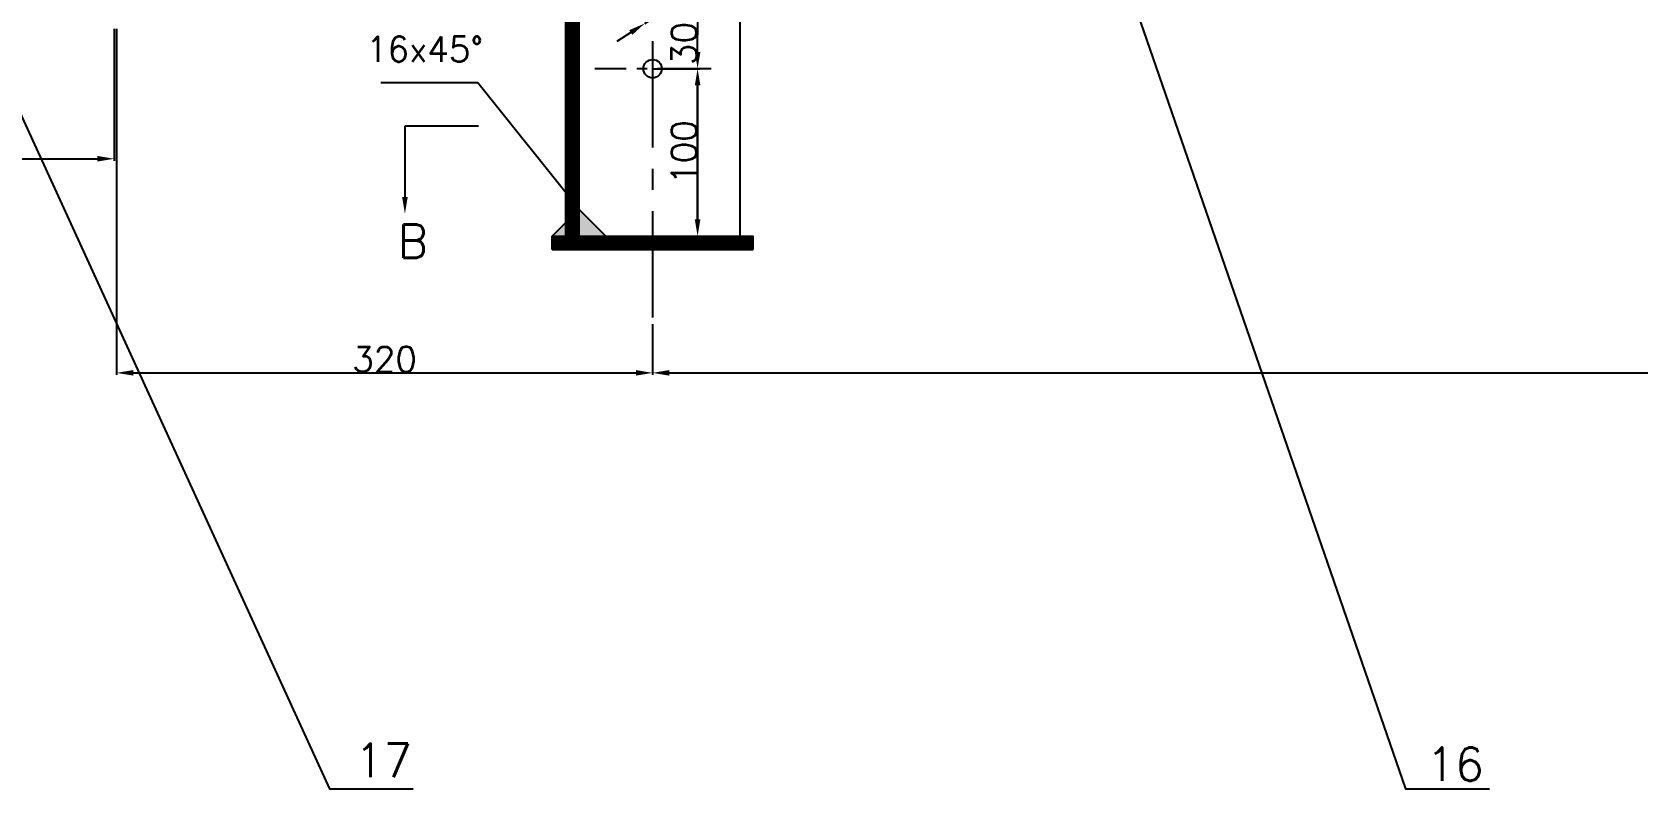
# Model space of a CAD drawing. Header units: millimetres. Extents: x 0 to 4205, y 0 to 2970.
# Drawn here: x 697 to 1656, y 1436 to 1888 of the extents above; entities that cross this region are included whole.
import ezdxf

# ---------------------------------------------------------------- set-up
doc = ezdxf.new("R2010")
doc.units = ezdxf.units.MM
doc.linetypes.add('CENTER', pattern=[50.8, 31.75, -6.35, 6.35, -6.35])
doc.linetypes.add('CENTERX2', pattern=[101.6, 63.5, -12.7, 12.7, -12.7])
for name, color, linetype in [('文字', 130, 'Continuous'), ('点划线', 51, 'Continuous'), ('粗线', 160, 'Continuous'), ('细线', 7, 'Continuous')]:
    doc.layers.add(name, color=color, linetype=linetype)
doc.styles.get("Standard").update_dxf_attribs({"font": 'txt.shx'})
doc.dimstyles.new('ISO-25', dxfattribs={"dimtxt": 15, "dimasz": 10, "dimexe": 1.25, "dimexo": 0.625, "dimtad": 1, "dimdsep": 46, "dimtxsty": 'Standard', "dimcen": 10, "dimadec": 0, "dimazin": 0, "dimtfac": 1, "dimtmove": 0, "dimatfit": 3, "dimldrblk": 'NONE', "dimfxl": 0, "dimarcsym": 0})

# ---------------------------------------------------------------- blocks, each defined once
blk = doc.blocks.new('*D8')
at = {"layer": 'Defpoints', "color": 0}
for p in [(746.23, 1890.74), (584.23, 1858.24), (746.23, 1812.5)]:
    blk.add_point(p, dxfattribs=at)
at = {"layer": '细线', "color": 0, "lineweight": -2}
for p, q in [((746.23, 1890.11), (746.23, 1811.25)), ((584.23, 1857.61), (584.23, 1811.25)), ((594.23, 1812.5), (736.23, 1812.5))]:
    blk.add_line(p, q, dxfattribs=at)
at = {"layer": '细线', "color": 0}
for points in [[(594.23, 1814.17), (594.23, 1810.84), (584.23, 1812.5)], [(736.23, 1814.17), (736.23, 1810.84), (746.23, 1812.5)]]:
    blk.add_solid(points, dxfattribs=at)
at = {"layer": '细线', "color": 0, "insert": (665.23, 1820.63), "char_height": 15, "attachment_point": 5}
blk.add_mtext('162', dxfattribs=at)
blk = doc.blocks.new('_None')
blk = doc.blocks.new('*D45')
at = {"layer": 'Defpoints', "color": 0}
for p in [(747.73, 1890.74), (1067.73, 1714.44), (1067.73, 1684.71)]:
    blk.add_point(p, dxfattribs=at)
at = {"layer": '细线', "color": 0, "lineweight": -2}
for p, q in [((747.73, 1890.11), (747.73, 1683.46)), ((1067.73, 1713.81), (1067.73, 1683.46)), ((757.73, 1684.71), (1057.73, 1684.71))]:
    blk.add_line(p, q, dxfattribs=at)
at = {"layer": '细线', "color": 0}
for points in [[(757.73, 1686.38), (757.73, 1683.05), (747.73, 1684.71)], [(1057.73, 1686.38), (1057.73, 1683.05), (1067.73, 1684.71)]]:
    blk.add_solid(points, dxfattribs=at)
at = {"layer": '细线', "color": 0, "insert": (907.73, 1692.84), "char_height": 15, "attachment_point": 5}
blk.add_mtext('320', dxfattribs=at)
blk = doc.blocks.new('*D50')
at = {"layer": 'Defpoints', "color": 0}
for p in [(1072.35, 1899.22), (1063.1, 1893.26)]:
    blk.add_point(p, dxfattribs=at)
at = {"layer": '细线', "color": 0, "lineweight": -2}
for p, q in [((1140.65, 1943.23), (1080.76, 1904.63)), ((1063.1, 1893.26), (1072.35, 1899.22)), ((1054.7, 1887.84), (1046.29, 1882.43))]:
    blk.add_line(p, q, dxfattribs=at)
at = {"layer": '细线', "color": 0}
for points in [[(1079.85, 1906.04), (1081.66, 1903.23), (1072.35, 1899.22)], [(1053.79, 1889.24), (1055.6, 1886.44), (1063.1, 1893.26)]]:
    blk.add_solid(points, dxfattribs=at)
at = {"layer": '细线', "color": 0, "insert": (1110.5, 1933.47), "char_height": 15, "attachment_point": 5, "rotation": 32.79782}
blk.add_mtext('2-%%c11', dxfattribs=at)
blk = doc.blocks.new('*D51')
at = {"layer": 'Defpoints', "color": 0}
for p in [(1067.73, 1866.24), (1067.73, 1766.24), (1094.59, 1766.24)]:
    blk.add_point(p, dxfattribs=at)
at = {"layer": '细线', "color": 0, "lineweight": -2}
for p, q in [((1068.35, 1866.24), (1095.84, 1866.24)), ((1094.59, 1856.24), (1094.59, 1776.24)), ((1068.35, 1766.24), (1095.84, 1766.24))]:
    blk.add_line(p, q, dxfattribs=at)
at = {"layer": '细线', "color": 0}
for points in [[(1092.93, 1856.24), (1096.26, 1856.24), (1094.59, 1866.24)], [(1092.93, 1776.24), (1096.26, 1776.24), (1094.59, 1766.24)]]:
    blk.add_solid(points, dxfattribs=at)
at = {"layer": '细线', "color": 0, "insert": (1086.47, 1816.24), "char_height": 15, "attachment_point": 5, "rotation": 90}
blk.add_mtext('100', dxfattribs=at)
blk = doc.blocks.new('*D52')
at = {"layer": 'Defpoints', "color": 0}
for p in [(1067.73, 1866.24), (1094.59, 1866.24), (1067.73, 1766.24)]:
    blk.add_point(p, dxfattribs=at)
at = {"layer": '细线', "color": 0, "lineweight": -2}
for p, q in [((1068.35, 1866.24), (1095.84, 1866.24)), ((1094.59, 1776.24), (1094.59, 1856.24)), ((1068.35, 1766.24), (1095.84, 1766.24))]:
    blk.add_line(p, q, dxfattribs=at)
at = {"layer": '细线', "color": 0}
for points in [[(1092.93, 1856.24), (1096.26, 1856.24), (1094.59, 1866.24)], [(1092.93, 1776.24), (1096.26, 1776.24), (1094.59, 1766.24)]]:
    blk.add_solid(points, dxfattribs=at)
at = {"layer": '细线', "color": 0, "insert": (1086.47, 1816.24), "char_height": 15, "attachment_point": 5, "rotation": 90}
blk.add_mtext('100', dxfattribs=at)
blk = doc.blocks.new('*D53')
at = {"layer": 'Defpoints', "color": 0}
for p in [(1067.73, 1896.24), (1094.59, 1896.24), (1067.73, 1866.24)]:
    blk.add_point(p, dxfattribs=at)
at = {"layer": '细线', "color": 0, "lineweight": -2}
for p, q in [((1094.59, 1906.24), (1094.59, 1916.24)), ((1068.35, 1896.24), (1095.84, 1896.24)), ((1094.59, 1896.24), (1094.59, 1886.24)), ((1094.59, 1876.24), (1094.59, 1886.24)), ((1068.35, 1866.24), (1095.84, 1866.24))]:
    blk.add_line(p, q, dxfattribs=at)
at = {"layer": '细线', "color": 0}
for points in [[(1092.93, 1906.24), (1096.26, 1906.24), (1094.59, 1896.24)], [(1092.93, 1876.24), (1096.26, 1876.24), (1094.59, 1866.24)]]:
    blk.add_solid(points, dxfattribs=at)
at = {"layer": '细线', "color": 0, "insert": (1086.47, 1881.24), "char_height": 15, "attachment_point": 5, "rotation": 90}
blk.add_mtext('30', dxfattribs=at)
blk = doc.blocks.new('*D54')
at = {"layer": 'Defpoints', "color": 0}
for p in [(1067.73, 1714.44), (2332.73, 1714.44), (2332.73, 1684.71)]:
    blk.add_point(p, dxfattribs=at)
at = {"layer": '细线', "color": 0, "lineweight": -2}
for p, q in [((1067.73, 1713.81), (1067.73, 1683.46)), ((2332.73, 1713.81), (2332.73, 1683.46)), ((1077.73, 1684.71), (2322.73, 1684.71))]:
    blk.add_line(p, q, dxfattribs=at)
at = {"layer": '细线', "color": 0}
for points in [[(1077.73, 1686.38), (1077.73, 1683.05), (1067.73, 1684.71)], [(2322.73, 1686.38), (2322.73, 1683.05), (2332.73, 1684.71)]]:
    blk.add_solid(points, dxfattribs=at)
at = {"layer": '细线', "color": 0, "insert": (1700.23, 1692.84), "char_height": 15, "attachment_point": 5}
blk.add_mtext('1025', dxfattribs=at)

msp = doc.modelspace()

# ---------------------------------------------------------------- hatches: boundary and pattern name
at = {"layer": '文字'}
h = msp.add_hatch(dxfattribs=at)
h.set_pattern_fill('ANSI31', color=256, scale=0.25, angle=90, style=0)
h.paths.add_polyline_path([(1067.727, 1958.238), (987.729, 1958.238), (987.729, 1952.238), (1067.727, 1952.238)])
h.paths.add_polyline_path([(1147.724, 1958.238), (1067.727, 1958.238), (1067.727, 1952.238), (1147.724, 1952.238)])
h.paths.add_polyline_path([(1127.727, 1766.238), (1067.727, 1766.238), (1067.727, 1758.238), (1127.727, 1758.238)])
h.paths.add_polyline_path([(1067.727, 1766.238), (1007.727, 1766.238), (1007.727, 1758.238), (1067.727, 1758.238)])
h.paths.add_polyline_path([(1023.729, 1952.238), (1015.729, 1952.238), (1015.729, 1766.238), (1023.729, 1766.238)])
h = msp.add_hatch(color=1, dxfattribs=at)
h.paths.add_polyline_path([(1039.729, 1952.238), (1023.729, 1952.238), (1023.729, 1936.131)])
h.paths.add_polyline_path([(1023.729, 1782.468), (1023.729, 1766.238), (1039.729, 1766.238)])
h.paths.add_polyline_path([(1015.729, 1774.279), (1007.727, 1766.238), (1015.729, 1766.238)])

# ---------------------------------------------------------------- linework, layer by layer
at = {"layer": '点划线', "linetype": 'CENTERX2'}
msp.add_line((1067.727, 1984.362), (1067.727, 1714.439), dxfattribs=at)
at = {"layer": '点划线', "linetype": 'CENTER'}
msp.add_line((1102.676, 1866.238), (1033.184, 1866.238), dxfattribs=at)
at = {"layer": '粗线'}
for p, q in [((1015.729, 1952.238), (1015.729, 1766.238)), ((1023.729, 1952.238), (1023.729, 1766.238)), ((1119.724, 1952.238), (1119.724, 1766.238)), ((920.013, 1788.469), (920.013, 1832.212)), ((920.013, 1832.212), (963.795, 1832.212)), ((1007.727, 1766.238), (1015.729, 1774.279)), ((1039.729, 1766.238), (1023.729, 1782.468)), ((1007.727, 1766.238), (1127.727, 1766.238)), ((1007.727, 1758.238), (1007.727, 1766.238)), ((1127.727, 1758.238), (1127.727, 1766.238)), ((1007.727, 1758.238), (1127.727, 1758.238))]:
    msp.add_line(p, q, dxfattribs=at)
msp.add_circle((1067.727, 1866.238), 5.5, dxfattribs=at)
msp.add_solid([(918.186, 1789.613), (921.52, 1789.613), (919.853, 1779.613)], dxfattribs=at)
at = {"layer": '细线'}
for points in [[(563.555, 2115.738), (874.777, 1436.43), (924.777, 1436.43)], [(1301.351, 2061.028), (1517.338, 1436.525), (1567.338, 1436.525)]]:
    msp.add_lwpolyline(points, dxfattribs=at)

# ---------------------------------------------------------------- texts
at = {"layer": '粗线', "insert": (915.608, 1773.327), "char_height": 20, "width": 52.52412, "attachment_point": 1}
msp.add_mtext('B', dxfattribs=at)
at = {"layer": '细线', "attachment_point": 1}
for s, insert, char_height, width in [('16x45%%D', (896.58, 1885.358), 15, 69.76161), ('17', (889.946, 1463.485), 20, 47.12401), ('16', (1529.719, 1461.131), 20, 54.1926)]:
    msp.add_mtext(s, dxfattribs=dict(at, insert=insert, char_height=char_height, width=width))

# ---------------------------------------------------------------- dimensions: what is measured, and where the dimension line sits
at = {"layer": '细线'}
dim = msp.add_diameter_dim_2p(p1=(1063.103, 1893.259), p2=(1072.35, 1899.218), text='2-%%c11', dimstyle='ISO-25', dxfattribs=at)
dim.commit()
dim.dimension.update_dxf_attribs({"geometry": '*D50', "text_midpoint": (1110.503, 1933.47)})
for base, p1, p2, picture, middle in [((1094.594, 1896.238), (1067.727, 1866.238), (1067.727, 1896.238), '*D53', (1086.469, 1881.238)), ((1094.594, 1766.238), (1067.727, 1866.238), (1067.727, 1766.238), '*D51', (1086.469, 1816.238)), ((1094.594, 1866.238), (1067.727, 1766.238), (1067.727, 1866.238), '*D52', (1086.469, 1816.238))]:
    dim = msp.add_linear_dim(base=base, p1=p1, p2=p2, angle=90, dimstyle='ISO-25', dxfattribs=at)
    dim.commit()
    dim.dimension.update_dxf_attribs({"geometry": picture, "text_midpoint": middle})
for base, p1, p2, picture, middle in [((746.229, 1812.505), (584.229, 1858.238), (746.229, 1890.738), '*D8', (665.229, 1820.63)), ((1067.727, 1684.712), (747.729, 1890.738), (1067.727, 1714.439), '*D45', (907.728, 1692.837))]:
    dim = msp.add_linear_dim(base=base, p1=p1, p2=p2, dimstyle='ISO-25', dxfattribs=at)
    dim.commit()
    dim.dimension.update_dxf_attribs({"geometry": picture, "text_midpoint": middle})
dim = msp.add_linear_dim(base=(2332.729, 1684.712), p1=(1067.727, 1714.439), p2=(2332.729, 1714.439), text='1025', dimstyle='ISO-25', dxfattribs=at)
dim.commit()
dim.dimension.update_dxf_attribs({"geometry": '*D54', "text_midpoint": (1700.228, 1692.837)})

# ---------------------------------------------------------------- leaders
msp.add_leader([(1024.062, 1782.012), (963.29, 1857.73), (905.378, 1857.73)], dimstyle='ISO-25', override={"dimgap": 0.625, "dimtad": 0}, dxfattribs=at)

doc.saveas('drawing.dxf')
